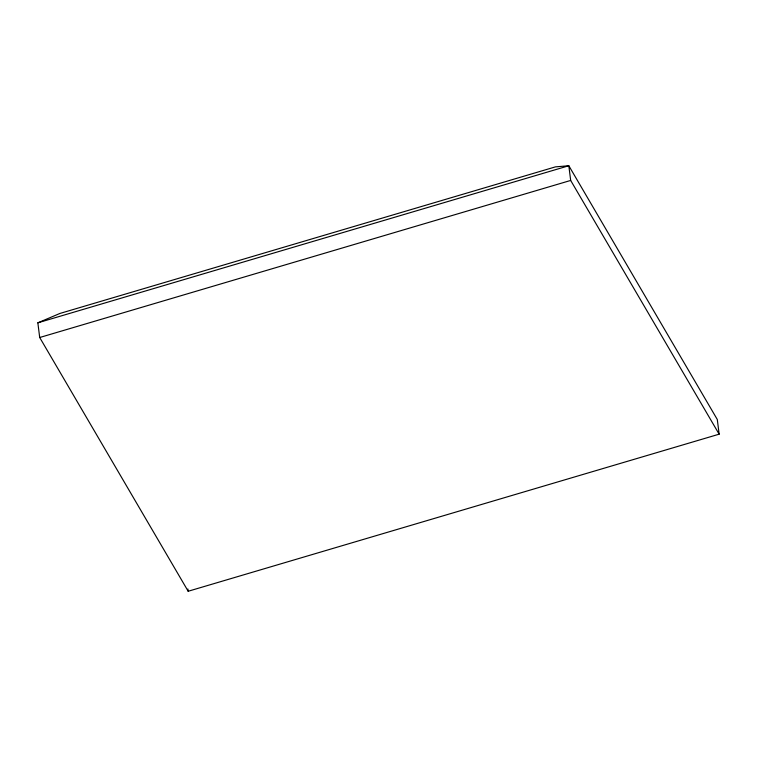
<?xml version="1.0" encoding="UTF-8"?>
<svg xmlns="http://www.w3.org/2000/svg" width="757" height="757" viewBox="0 0 757 757"><rect width="100%" height="100%" fill="white"/><g stroke="black" fill="none" stroke-linecap="round" stroke-linejoin="round"><path stroke-width="1.14" d="M37.85 322.823L59.879 313.464L555.449 166.871L568.819 165.745L717.295 419.492L719.15 434.177L188.181 591.255L39.705 337.508L37.85 322.823L568.819 165.745L570.674 180.44L719.15 434.177M39.705 337.508L570.674 180.44M187.897 588.993L188.181 591.255"/></g></svg>
